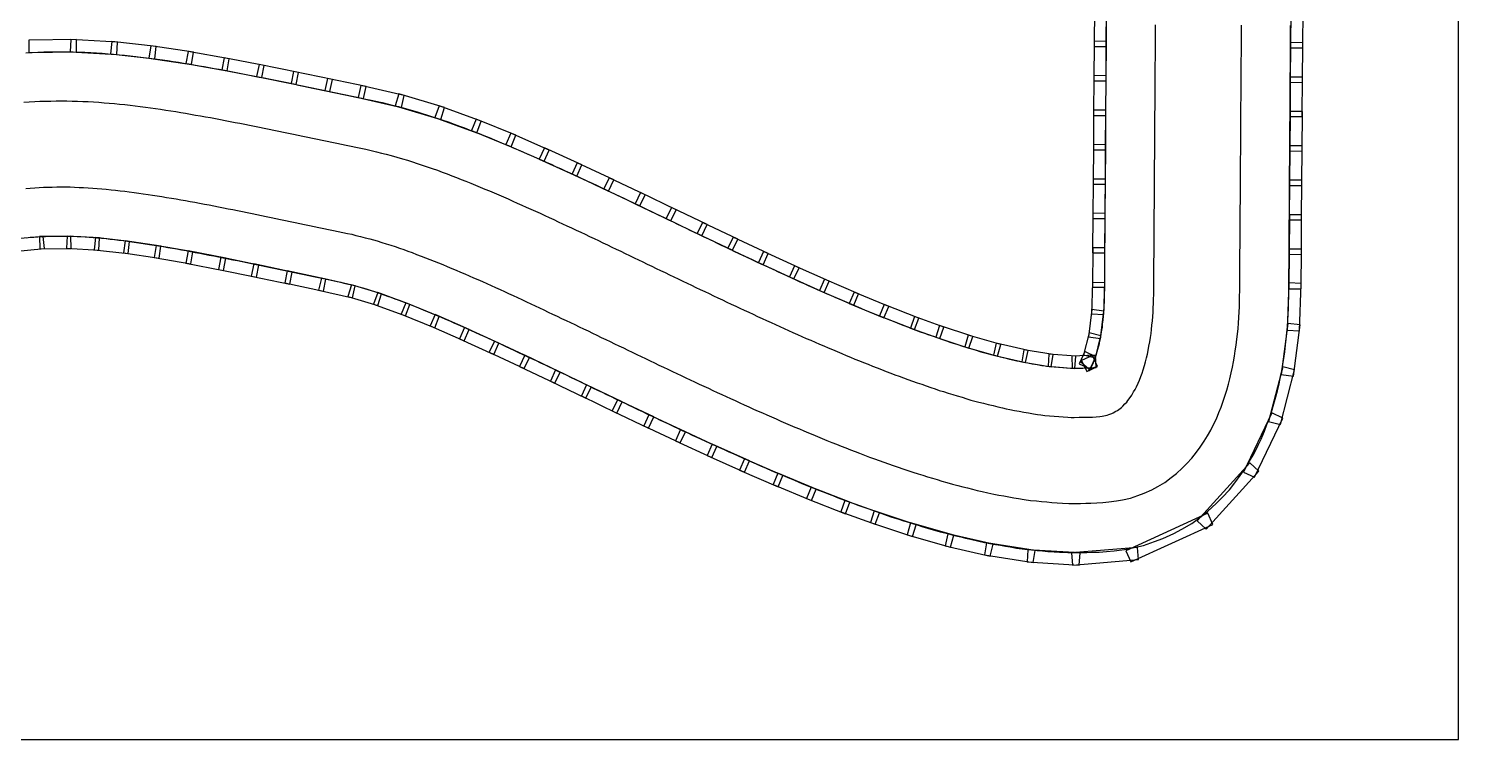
# Model space of a CAD drawing. Header units: metres. Extents: x 0 to 11.6, y 0 to 14.5.
# Drawn here: x 5.18 to 11, y 0 to 2.89 of the extents above; entities that cross this region are included whole.
import ezdxf

# ---------------------------------------------------------------- set-up
doc = ezdxf.new("R2010")
doc.units = ezdxf.units.M
for name, color, linetype in [('GRASS', 3, 'Continuous'), ('HALL', 5, 'Continuous'), ('TRACK', 7, 'Continuous'), ('WALLS', 8, 'Continuous')]:
    doc.layers.add(name, color=color, linetype=linetype)

msp = doc.modelspace()

# ---------------------------------------------------------------- linework, layer by layer
at = {"layer": 'GRASS'}
for points in [[(5.1663, 2.7935), (5.1919, 2.795), (5.2149, 2.796), (5.2395, 2.797), (5.2644, 2.7975), (5.2868, 2.7978), (5.3117, 2.7979), (5.3343, 2.7977), (5.359, 2.7974), (5.3839, 2.7966), (5.4061, 2.7958), (5.4306, 2.7946), (5.4529, 2.7933), (5.4769, 2.7918), (5.501, 2.7899), (5.5226, 2.7881), (5.5459, 2.786), (5.5676, 2.7838), (5.5904, 2.7815), (5.6132, 2.7788), (5.6346, 2.7764), (5.6574, 2.7735), (5.6789, 2.7707), (5.7005, 2.7678), (5.7222, 2.7647), (5.7433, 2.7617), (5.7658, 2.7583), (5.7869, 2.7549), (5.8081, 2.7516), (5.8292, 2.7481), (5.8497, 2.7447), (5.871, 2.7411), (5.8915, 2.7375), (5.9123, 2.7338), (5.9331, 2.7301), (5.9535, 2.7264), (5.9747, 2.7225), (5.9951, 2.7186), (6.0155, 2.7148), (6.0358, 2.7108), (6.0558, 2.7069), (6.0762, 2.703), (6.0962, 2.699), (6.1162, 2.6951), (6.1363, 2.6911), (6.156, 2.6871), (6.176, 2.6831), (6.1958, 2.6791), (6.2161, 2.675), (6.2364, 2.6708), (6.2562, 2.6667), (6.2762, 2.6626), (6.2961, 2.6584), (6.3156, 2.6544), (6.3351, 2.6503), (6.3547, 2.6462), (6.3743, 2.6421), (6.3939, 2.638), (6.4138, 2.6339), (6.4336, 2.6297), (6.4533, 2.6256), (6.4729, 2.6215), (6.4925, 2.6173), (6.5117, 2.6133), (6.531, 2.6093), (6.551, 2.6051), (6.5717, 2.6007), (6.5918, 2.5964), (6.6171, 2.5909), (6.6426, 2.5847), (6.6627, 2.5796), (6.6831, 2.5745), (6.7031, 2.5694), (6.7312, 2.5621), (6.7594, 2.5535), (6.78, 2.5471), (6.8016, 2.5403), (6.822, 2.5336), (6.8432, 2.5267), (6.8645, 2.5195), (6.8861, 2.5121), (6.9105, 2.5034), (6.9323, 2.4952), (6.9521, 2.4878), (6.9718, 2.4802), (6.9914, 2.4727), (7.0119, 2.4647), (7.0316, 2.457), (7.053, 2.4485), (7.0744, 2.4396), (7.0933, 2.4318), (7.1123, 2.4238), (7.1311, 2.4159), (7.1511, 2.4076), (7.171, 2.399), (7.1904, 2.3907), (7.2107, 2.3818), (7.23, 2.3732), (7.2484, 2.365), (7.2668, 2.3568), (7.2855, 2.3485), (7.3047, 2.3399), (7.3235, 2.3314), (7.3431, 2.3225), (7.3628, 2.3135), (7.3812, 2.3049), (7.3998, 2.2963), (7.4182, 2.2877), (7.4359, 2.2795), (7.4536, 2.2713), (7.4724, 2.2626), (7.4921, 2.2534), (7.511, 2.2445), (7.5295, 2.2357), (7.548, 2.2269), (7.5658, 2.2184), (7.5834, 2.21), (7.6013, 2.2016), (7.6201, 2.1927), (7.6389, 2.1837), (7.6569, 2.175), (7.675, 2.1664), (7.693, 2.1577), (7.7113, 2.149), (7.7297, 2.1402), (7.7476, 2.1315), (7.7653, 2.123), (7.7832, 2.1145), (7.8016, 2.1056), (7.8201, 2.0967), (7.8379, 2.0881), (7.8555, 2.0797), (7.8733, 2.0712), (7.8913, 2.0625), (7.9093, 2.0539), (7.9274, 2.0453), (7.9454, 2.0366), (7.9635, 2.028), (7.9808, 2.0197), (7.9981, 2.0115), (8.0161, 2.0029), (8.0342, 1.9944), (8.0523, 1.9858), (8.0701, 1.9774), (8.0878, 1.969), (8.1059, 1.9605), (8.124, 1.952), (8.1421, 1.9435), (8.1587, 1.9356), (8.1754, 1.9279), (8.1934, 1.9196), (8.2114, 1.9114), (8.2295, 1.903), (8.2481, 1.8945), (8.2667, 1.8859), (8.2843, 1.8778), (8.3011, 1.8701), (8.3185, 1.8622), (8.3353, 1.8546), (8.3521, 1.8472), (8.3704, 1.8391), (8.389, 1.8308), (8.4075, 1.8226), (8.4253, 1.8147), (8.4431, 1.8068), (8.4603, 1.7993), (8.4762, 1.7924), (8.4932, 1.7852), (8.5109, 1.7777), (8.5286, 1.7703), (8.5471, 1.7625), (8.5659, 1.7546), (8.5845, 1.7468), (8.6014, 1.7397), (8.6184, 1.7327), (8.6357, 1.7256), (8.6517, 1.7191), (8.6689, 1.7124), (8.6868, 1.7053), (8.7047, 1.6984), (8.7233, 1.6912), (8.7419, 1.6839), (8.7606, 1.6767), (8.7756, 1.6708), (8.7906, 1.6653), (8.8084, 1.6589), (8.8253, 1.6528), (8.8431, 1.6466), (8.8617, 1.64), (8.8802, 1.6336), (8.8983, 1.6272), (8.9154, 1.6213), (8.9333, 1.6153), (8.9476, 1.6104), (8.9617, 1.6061), (8.9802, 1.6004), (8.9985, 1.5948), (9.0172, 1.5891), (9.0365, 1.5833), (9.0557, 1.5775), (9.071, 1.5728), (9.0816, 1.5698), (9.0961, 1.5662), (9.1149, 1.5615), (9.1336, 1.5569), (9.1527, 1.5521), (9.1717, 1.5475), (9.1909, 1.5428), (9.2012, 1.5401), (9.2111, 1.5383), (9.229, 1.5349), (9.246, 1.5318), (9.2642, 1.5287), (9.284, 1.5252), (9.3038, 1.5218), (9.3173, 1.5193), (9.3231, 1.5185), (9.3353, 1.5174), (9.3531, 1.5156), (9.3708, 1.5141), (9.3884, 1.5125), (9.4035, 1.5114), (9.4207, 1.5104), (9.4272, 1.5098), (9.433, 1.5101), (9.4515, 1.5104), (9.47, 1.5107), (9.4892, 1.5112), (9.4992, 1.5113), (9.5087, 1.5122), (9.5179, 1.5128), (9.5151, 1.5123), (9.5223, 1.514), (9.5163, 1.5118), (9.5087, 1.5101), (9.5135, 1.5116), (9.5042, 1.5073), (9.5071, 1.5093), (9.5014, 1.505), (9.4941, 1.5006), (9.4994, 1.5045), (9.4945, 1.5), (9.4981, 1.5042), (9.4969, 1.502), (9.4943, 1.4997), (9.5003, 1.5075), (9.5004, 1.5076), (9.5051, 1.5157), (9.5073, 1.5188), (9.5084, 1.5218), (9.5137, 1.5328), (9.5155, 1.5369), (9.5196, 1.5479), (9.5228, 1.5557), (9.525, 1.5634), (9.5295, 1.5777), (9.5322, 1.5873), (9.5357, 1.6015), (9.5383, 1.6114), (9.5401, 1.6211), (9.5433, 1.6371), (9.5455, 1.6497), (9.548, 1.6657), (9.55, 1.6778), (9.5512, 1.6898), (9.5531, 1.7065), (9.5545, 1.72), (9.5557, 1.7365), (9.5569, 1.7507), (9.5575, 1.7646), (9.5583, 1.782), (9.5588, 1.7967), (9.5591, 1.8139), (9.5594, 1.8321), (9.5596, 1.8502), (9.5597, 1.8699), (9.5599, 1.8896), (9.56, 1.9094), (9.5601, 1.9294), (9.5602, 1.9494), (9.5603, 1.9695), (9.5605, 1.9899), (9.5606, 2.0101), (9.5608, 2.0297), (9.5609, 2.0494), (9.561, 2.0695), (9.5612, 2.0899), (9.5613, 2.1101), (9.5615, 2.1297), (9.5616, 2.1493), (9.5617, 2.1695), (9.5619, 2.1899), (9.562, 2.2101), (9.5622, 2.2297), (9.5623, 2.2493), (9.5624, 2.2693), (9.5626, 2.2893), (9.5627, 2.3093), (9.5628, 2.3297), (9.563, 2.35), (9.5631, 2.3699), (9.5633, 2.3895), (9.5634, 2.4093), (9.5635, 2.4296), (9.5637, 2.45), (9.5638, 2.4699), (9.564, 2.4895), (9.5641, 2.5093), (9.5642, 2.5293), (9.5643, 2.5493), (9.5644, 2.5694), (9.5646, 2.5898), (9.5647, 2.61), (9.5649, 2.6297), (9.565, 2.6493), (9.5651, 2.6694), (9.5653, 2.6898), (9.5654, 2.71), (9.5656, 2.7296), (9.5657, 2.7493), (9.5658, 2.7692), (9.566, 2.7892), (9.5661, 2.8092), (9.5662, 2.8296), (9.5664, 2.85), (9.5665, 2.8698), (9.5667, 2.8894), (9.5668, 2.9092)], [(5.1683, 2.0413), (5.1832, 2.0428), (5.1979, 2.0439), (5.2151, 2.0451), (5.2294, 2.046), (5.2463, 2.0467), (5.2616, 2.0473), (5.2768, 2.0476), (5.2943, 2.0478), (5.3094, 2.0479), (5.3268, 2.0477), (5.3421, 2.0476), (5.3572, 2.047), (5.3749, 2.0464), (5.3904, 2.0457), (5.408, 2.0446), (5.424, 2.0437), (5.4398, 2.0424), (5.458, 2.0409), (5.4745, 2.0394), (5.4926, 2.0376), (5.5096, 2.0359), (5.5265, 2.0339), (5.5449, 2.0317), (5.5617, 2.0296), (5.5799, 2.0272), (5.5979, 2.0248), (5.6159, 2.0223), (5.6343, 2.0196), (5.6514, 2.017), (5.6697, 2.0141), (5.6881, 2.0112), (5.7065, 2.0082), (5.7254, 2.0051), (5.7436, 2.002), (5.7624, 1.9987), (5.781, 1.9954), (5.7996, 1.9921), (5.8186, 1.9886), (5.8367, 1.9853), (5.8556, 1.9817), (5.8745, 1.9781), (5.8934, 1.9745), (5.9127, 1.9707), (5.9316, 1.967), (5.9508, 1.9632), (5.97, 1.9594), (5.9892, 1.9556), (6.0086, 1.9517), (6.0279, 1.9479), (6.0473, 1.9439), (6.0662, 1.9401), (6.0851, 1.9362), (6.1044, 1.9322), (6.1236, 1.9283), (6.1429, 1.9242), (6.1626, 1.9201), (6.1822, 1.9161), (6.2018, 1.912), (6.2213, 1.9079), (6.2408, 1.9038), (6.2601, 1.8998), (6.2794, 1.8958), (6.2989, 1.8917), (6.3184, 1.8876), (6.3379, 1.8834), (6.3578, 1.8793), (6.3778, 1.8751), (6.3969, 1.8711), (6.4154, 1.8672), (6.4343, 1.8631), (6.4481, 1.8602), (6.4615, 1.8568), (6.4802, 1.8522), (6.4985, 1.8476), (6.5173, 1.8428), (6.5279, 1.8402), (6.5379, 1.837), (6.5555, 1.8315), (6.5721, 1.8262), (6.5897, 1.8205), (6.6065, 1.815), (6.6231, 1.8094), (6.6393, 1.8039), (6.6526, 1.7992), (6.6683, 1.7932), (6.6859, 1.7866), (6.7035, 1.7799), (6.7213, 1.7731), (6.738, 1.7665), (6.7556, 1.7596), (6.7714, 1.7534), (6.7869, 1.7469), (6.8049, 1.7394), (6.8228, 1.732), (6.8409, 1.7244), (6.8578, 1.7173), (6.8746, 1.71), (6.892, 1.7026), (6.9084, 1.6954), (6.9256, 1.6878), (6.9437, 1.6797), (6.9618, 1.6716), (6.9797, 1.6637), (6.997, 1.656), (7.0147, 1.6479), (7.0315, 1.6404), (7.0481, 1.6327), (7.066, 1.6244), (7.0837, 1.6162), (7.1015, 1.6079), (7.1201, 1.5992), (7.1387, 1.5906), (7.1562, 1.5825), (7.1728, 1.5748), (7.19, 1.5666), (7.2077, 1.5583), (7.2253, 1.5499), (7.2435, 1.5412), (7.262, 1.5324), (7.2803, 1.5237), (7.2977, 1.5155), (7.315, 1.5072), (7.333, 1.4986), (7.351, 1.49), (7.369, 1.4813), (7.3868, 1.4728), (7.4045, 1.4643), (7.4227, 1.4556), (7.441, 1.4468), (7.4592, 1.4381), (7.4768, 1.4296), (7.4944, 1.4212), (7.5126, 1.4124), (7.531, 1.4035), (7.5493, 1.3947), (7.5673, 1.3861), (7.5854, 1.3775), (7.6034, 1.3688), (7.6215, 1.3602), (7.6395, 1.3516), (7.6582, 1.3426), (7.6771, 1.3337), (7.6952, 1.3251), (7.7133, 1.3165), (7.7313, 1.308), (7.7497, 1.2993), (7.7681, 1.2906), (7.7862, 1.2821), (7.8043, 1.2735), (7.8224, 1.265), (7.8419, 1.2558), (7.8616, 1.2467), (7.8799, 1.2383), (7.8982, 1.2299), (7.9165, 1.2215), (7.9342, 1.2134), (7.9519, 1.2052), (7.9707, 1.1965), (7.9902, 1.1875), (8.0092, 1.1789), (8.0289, 1.17), (8.0487, 1.1613), (8.0669, 1.1532), (8.0849, 1.1453), (8.103, 1.1372), (8.1217, 1.1289), (8.1404, 1.1206), (8.1599, 1.1121), (8.1807, 1.103), (8.2005, 1.0946), (8.2196, 1.0865), (8.2389, 1.0785), (8.2572, 1.0708), (8.2753, 1.0632), (8.2936, 1.0555), (8.3135, 1.0471), (8.3335, 1.0389), (8.3532, 1.0308), (8.3743, 1.0223), (8.3943, 1.0145), (8.4136, 1.0068), (8.433, 0.9993), (8.4517, 0.992), (8.4704, 0.9848), (8.489, 0.9776), (8.5112, 0.969), (8.5338, 0.9607), (8.5536, 0.9535), (8.5744, 0.946), (8.5943, 0.939), (8.6135, 0.9323), (8.6327, 0.9256), (8.6524, 0.9187), (8.6731, 0.9116), (8.693, 0.9048), (8.7166, 0.8969), (8.7407, 0.8894), (8.7604, 0.8833), (8.7804, 0.8772), (8.7999, 0.8713), (8.819, 0.8655), (8.838, 0.8598), (8.861, 0.8528), (8.8889, 0.845), (8.9132, 0.8389), (8.9332, 0.8338), (8.9533, 0.8288), (8.973, 0.824), (8.9929, 0.8191), (9.0125, 0.8143), (9.0411, 0.8074), (9.0704, 0.8016), (9.0918, 0.7976), (9.1142, 0.7935), (9.1353, 0.7898), (9.155, 0.7864), (9.1746, 0.783), (9.2005, 0.7785), (9.2342, 0.7738), (9.2619, 0.771), (9.2839, 0.7688), (9.306, 0.7669), (9.3282, 0.765), (9.3531, 0.7631), (9.3757, 0.7617), (9.4091, 0.76), (9.4434, 0.7601), (9.4648, 0.7605), (9.4863, 0.7609), (9.5072, 0.7614), (9.5371, 0.7623), (9.5675, 0.7645), (9.5981, 0.7671), (9.6405, 0.7729), (9.6725, 0.7792), (9.7177, 0.7894), (9.7629, 0.8045), (9.7958, 0.8167), (9.8414, 0.8374), (9.8734, 0.8548), (9.914, 0.8787), (9.953, 0.9074), (9.9792, 0.9281), (10.014, 0.9591), (10.0381, 0.9837), (10.0671, 1.0147), (10.0938, 1.049), (10.1117, 1.0731), (10.1339, 1.1061), (10.1498, 1.1325), (10.1679, 1.1637), (10.1843, 1.1967), (10.1962, 1.2218), (10.2103, 1.2544), (10.2204, 1.2808), (10.2315, 1.3103), (10.2412, 1.3408), (10.2486, 1.3647), (10.2567, 1.3936), (10.263, 1.4182), (10.2701, 1.447), (10.2761, 1.4765), (10.2806, 1.4998), (10.2853, 1.5266), (10.289, 1.5502), (10.2932, 1.5775), (10.2965, 1.6053), (10.2991, 1.6284), (10.3016, 1.6546), (10.3034, 1.678), (10.3054, 1.7037), (10.3067, 1.7297), (10.3077, 1.7523), (10.3085, 1.7776), (10.309, 1.8004), (10.3094, 1.8222), (10.3095, 1.844), (10.3097, 1.8643), (10.3098, 1.8847), (10.31, 1.9049), (10.3101, 1.9249), (10.3102, 1.9449), (10.3103, 1.9647), (10.3105, 1.9843), (10.3106, 2.0041), (10.3108, 2.0245), (10.3109, 2.0448), (10.311, 2.0647), (10.3112, 2.0843), (10.3113, 2.1041), (10.3115, 2.1244), (10.3116, 2.1448), (10.3117, 2.1647), (10.3119, 2.1843), (10.312, 2.2041), (10.3122, 2.2244), (10.3123, 2.2448), (10.3124, 2.2648), (10.3125, 2.2848), (10.3127, 2.3048), (10.3128, 2.3244), (10.3129, 2.3441), (10.3131, 2.3642), (10.3132, 2.3846), (10.3134, 2.4048), (10.3135, 2.4244), (10.3136, 2.4441), (10.3138, 2.4642), (10.3139, 2.4846), (10.3141, 2.5048), (10.3142, 2.5248), (10.3143, 2.5448), (10.3144, 2.5646), (10.3146, 2.5842), (10.3147, 2.604), (10.3149, 2.6244), (10.315, 2.6447), (10.3151, 2.6646), (10.3153, 2.6842), (10.3154, 2.704), (10.3156, 2.7244), (10.3157, 2.7447), (10.3158, 2.7647), (10.3159, 2.7847), (10.3161, 2.8047), (10.3162, 2.8244), (10.3163, 2.844), (10.3165, 2.8642), (10.3166, 2.8845), (10.3168, 2.9047)]]:
    msp.add_lwpolyline(points, dxfattribs=at)
at = {"layer": 'HALL'}
msp.add_lwpolyline([(0, 0), (11, 0), (11, 14.5), (0, 14.5), (0, 0)], dxfattribs=at)
at = {"layer": 'TRACK'}
for points in [[(5.158, 2.5924), (5.1793, 2.594), (5.2019, 2.5953), (5.2233, 2.5962), (5.2454, 2.5971), (5.2677, 2.5975), (5.2888, 2.5978), (5.3111, 2.5979), (5.3323, 2.5977), (5.3545, 2.5975), (5.3768, 2.5967), (5.3978, 2.5959), (5.4199, 2.5949), (5.441, 2.5936), (5.4628, 2.5923), (5.4847, 2.5905), (5.5054, 2.5888), (5.5269, 2.5869), (5.5476, 2.5848), (5.5689, 2.5827), (5.5901, 2.5802), (5.6107, 2.5778), (5.6319, 2.5751), (5.6525, 2.5724), (5.6732, 2.5697), (5.6938, 2.5667), (5.7142, 2.5638), (5.7353, 2.5606), (5.7557, 2.5574), (5.7761, 2.5542), (5.7965, 2.5508), (5.8166, 2.5474), (5.837, 2.544), (5.8571, 2.5405), (5.8773, 2.5369), (5.8975, 2.5333), (5.9175, 2.5297), (5.9379, 2.5259), (5.9579, 2.5221), (5.9779, 2.5183), (5.9979, 2.5145), (6.0177, 2.5106), (6.0376, 2.5067), (6.0574, 2.5028), (6.0772, 2.4989), (6.097, 2.4949), (6.1167, 2.491), (6.1365, 2.487), (6.1562, 2.483), (6.1761, 2.479), (6.1961, 2.4749), (6.2157, 2.4709), (6.2355, 2.4668), (6.2552, 2.4627), (6.2748, 2.4586), (6.2943, 2.4545), (6.3139, 2.4504), (6.3335, 2.4463), (6.3531, 2.4423), (6.3728, 2.4381), (6.3925, 2.434), (6.4121, 2.4299), (6.4317, 2.4258), (6.4513, 2.4216), (6.4707, 2.4175), (6.4901, 2.4135), (6.5099, 2.4094), (6.53, 2.4051), (6.5498, 2.4009), (6.5721, 2.3961), (6.5943, 2.3906), (6.614, 2.3857), (6.6339, 2.3806), (6.6535, 2.3756), (6.677, 2.3696), (6.7003, 2.3624), (6.7202, 2.3563), (6.7404, 2.3499), (6.76, 2.3435), (6.7801, 2.3369), (6.8001, 2.3301), (6.8203, 2.3232), (6.8418, 2.3156), (6.8619, 2.308), (6.8811, 2.3008), (6.9003, 2.2935), (6.9194, 2.2861), (6.9389, 2.2786), (6.958, 2.271), (6.9779, 2.2631), (6.9977, 2.2549), (7.0164, 2.2471), (7.0351, 2.2393), (7.0537, 2.2315), (7.0729, 2.2235), (7.092, 2.2153), (7.1108, 2.2072), (7.1301, 2.1988), (7.1488, 2.1904), (7.1672, 2.1823), (7.1855, 2.1741), (7.204, 2.1659), (7.2227, 2.1575), (7.2411, 2.1492), (7.26, 2.1406), (7.2789, 2.1319), (7.2972, 2.1235), (7.3155, 2.1149), (7.3338, 2.1065), (7.3517, 2.0981), (7.3696, 2.0898), (7.3881, 2.0813), (7.4069, 2.0725), (7.4254, 2.0637), (7.4437, 2.0551), (7.4619, 2.0464), (7.4799, 2.0378), (7.4977, 2.0293), (7.5157, 2.0208), (7.5341, 2.0121), (7.5525, 2.0033), (7.5705, 1.9946), (7.5886, 1.986), (7.6066, 1.9774), (7.6248, 1.9687), (7.643, 1.9599), (7.6609, 1.9513), (7.6788, 1.9427), (7.6968, 1.9341), (7.715, 1.9254), (7.7332, 1.9166), (7.7511, 1.9079), (7.769, 1.8994), (7.7869, 1.8908), (7.8049, 1.8822), (7.823, 1.8735), (7.841, 1.8649), (7.859, 1.8562), (7.8771, 1.8476), (7.8948, 1.8391), (7.9125, 1.8307), (7.9305, 1.8222), (7.9486, 1.8136), (7.9667, 1.8051), (7.9846, 1.7966), (8.0026, 1.7881), (8.0207, 1.7796), (8.0387, 1.7711), (8.0568, 1.7625), (8.0742, 1.7543), (8.0917, 1.7463), (8.1098, 1.738), (8.1279, 1.7296), (8.146, 1.7213), (8.1644, 1.7129), (8.1828, 1.7044), (8.2006, 1.6961), (8.2182, 1.6881), (8.236, 1.68), (8.2536, 1.672), (8.2712, 1.6643), (8.2895, 1.6562), (8.3079, 1.648), (8.3263, 1.6399), (8.3443, 1.6318), (8.3624, 1.6238), (8.3802, 1.616), (8.3974, 1.6086), (8.4152, 1.601), (8.4332, 1.5934), (8.4513, 1.5858), (8.4698, 1.578), (8.4884, 1.5702), (8.5069, 1.5625), (8.5247, 1.555), (8.5424, 1.5477), (8.5604, 1.5403), (8.5777, 1.5333), (8.5957, 1.5263), (8.614, 1.5191), (8.6322, 1.512), (8.6509, 1.5047), (8.6695, 1.4975), (8.6881, 1.4902), (8.7051, 1.4836), (8.7221, 1.4774), (8.7404, 1.4708), (8.7584, 1.4644), (8.7768, 1.4579), (8.7955, 1.4513), (8.8142, 1.4448), (8.8327, 1.4383), (8.8508, 1.4321), (8.8692, 1.4258), (8.886, 1.4201), (8.9028, 1.415), (8.9216, 1.4092), (8.9404, 1.4034), (8.9593, 1.3977), (8.9785, 1.3919), (8.9977, 1.3861), (9.015, 1.3808), (9.0302, 1.3766), (9.0473, 1.3723), (9.0664, 1.3675), (9.0855, 1.3627), (9.1048, 1.358), (9.124, 1.3532), (9.1433, 1.3485), (9.1585, 1.3447), (9.1736, 1.3419), (9.1924, 1.3383), (9.2109, 1.3349), (9.2299, 1.3316), (9.2496, 1.3282), (9.2693, 1.3247), (9.2861, 1.3218), (9.2994, 1.3199), (9.3157, 1.3183), (9.3346, 1.3165), (9.3535, 1.3148), (9.3724, 1.3132), (9.39, 1.3119), (9.4087, 1.3108), (9.4224, 1.3098), (9.4358, 1.3101), (9.4551, 1.3104), (9.4744, 1.3108), (9.494, 1.3112), (9.5093, 1.3115), (9.5244, 1.3128), (9.5393, 1.3139), (9.5486, 1.3151), (9.5623, 1.318), (9.57, 1.3192), (9.5765, 1.3219), (9.5887, 1.3263), (9.5941, 1.3286), (9.6048, 1.3348), (9.6114, 1.338), (9.6165, 1.3424), (9.6274, 1.3508), (9.633, 1.3558), (9.6421, 1.3654), (9.649, 1.3721), (9.6542, 1.3795), (9.6634, 1.3917), (9.6694, 1.4006), (9.677, 1.4135), (9.6835, 1.4241), (9.6886, 1.4351), (9.6957, 1.4499), (9.7008, 1.4616), (9.7065, 1.4767), (9.7118, 1.4903), (9.716, 1.5041), (9.7212, 1.5209), (9.7254, 1.5357), (9.7296, 1.5526), (9.7335, 1.5676), (9.7364, 1.5826), (9.7399, 1.6005), (9.7428, 1.6169), (9.7456, 1.6349), (9.7482, 1.6511), (9.75, 1.6673), (9.752, 1.6856), (9.7537, 1.7026), (9.7551, 1.7209), (9.7565, 1.7381), (9.7573, 1.7553), (9.7581, 1.7741), (9.7587, 1.7916), (9.7591, 1.8103), (9.7594, 1.8294), (9.7596, 1.8485), (9.7597, 1.8684), (9.7599, 1.8883), (9.76, 1.9082), (9.7601, 1.9282), (9.7602, 1.9482), (9.7603, 1.9682), (9.7605, 1.9884), (9.7606, 2.0085), (9.7608, 2.0283), (9.7609, 2.0481), (9.761, 2.0682), (9.7612, 2.0884), (9.7613, 2.1085), (9.7615, 2.1283), (9.7616, 2.1481), (9.7617, 2.1682), (9.7619, 2.1884), (9.762, 2.2085), (9.7622, 2.2283), (9.7623, 2.2481), (9.7624, 2.2681), (9.7626, 2.2881), (9.7627, 2.3081), (9.7628, 2.3283), (9.763, 2.3484), (9.7631, 2.3684), (9.7633, 2.3882), (9.7634, 2.4081), (9.7635, 2.4283), (9.7637, 2.4484), (9.7638, 2.4684), (9.764, 2.4882), (9.7641, 2.5081), (9.7642, 2.5281), (9.7643, 2.5481), (9.7644, 2.5681), (9.7646, 2.5883), (9.7647, 2.6084), (9.7649, 2.6282), (9.765, 2.6481), (9.7651, 2.6681), (9.7653, 2.6883), (9.7654, 2.7084), (9.7656, 2.7282), (9.7657, 2.7481), (9.7658, 2.768), (9.766, 2.788), (9.7661, 2.808), (9.7662, 2.8282), (9.7664, 2.8484), (9.7665, 2.8683), (9.7667, 2.8881), (9.7668, 2.908)], [(5.1659, 2.2421), (5.1834, 2.2434), (5.2021, 2.2447), (5.2194, 2.2457), (5.238, 2.2465), (5.2557, 2.2472), (5.2735, 2.2475), (5.2923, 2.2478), (5.31, 2.2479), (5.3288, 2.2477), (5.3466, 2.2476), (5.3643, 2.2469), (5.3833, 2.2462), (5.4011, 2.2454), (5.42, 2.2443), (5.4381, 2.2432), (5.4561, 2.2417), (5.4752, 2.2401), (5.4935, 2.2385), (5.5126, 2.2366), (5.5312, 2.2347), (5.5496, 2.2325), (5.5688, 2.2303), (5.5872, 2.228), (5.6063, 2.2255), (5.6253, 2.2229), (5.6442, 2.2202), (5.6634, 2.2175), (5.6819, 2.2147), (5.701, 2.2117), (5.7201, 2.2087), (5.7392, 2.2055), (5.7586, 2.2023), (5.7775, 2.1991), (5.7968, 2.1957), (5.816, 2.1923), (5.8352, 2.1889), (5.8545, 2.1854), (5.8735, 2.1819), (5.8928, 2.1782), (5.9121, 2.1746), (5.9314, 2.1708), (5.9509, 2.1671), (5.9701, 2.1633), (5.9896, 2.1594), (6.009, 2.1556), (6.0284, 2.1517), (6.0479, 2.1478), (6.0674, 2.1439), (6.0869, 2.14), (6.1062, 2.1361), (6.1254, 2.1321), (6.1449, 2.1281), (6.1643, 2.1241), (6.1837, 2.12), (6.2034, 2.1159), (6.223, 2.1119), (6.2425, 2.1078), (6.2621, 2.1037), (6.2816, 2.0996), (6.3011, 2.0956), (6.3205, 2.0915), (6.3401, 2.0874), (6.3596, 2.0833), (6.3792, 2.0792), (6.3989, 2.075), (6.4186, 2.0709), (6.438, 2.0668), (6.457, 2.0628), (6.4763, 2.0587), (6.4932, 2.0551), (6.5098, 2.0509), (6.5288, 2.0462), (6.5477, 2.0414), (6.5668, 2.0365), (6.5821, 2.0327), (6.597, 2.028), (6.6154, 2.0223), (6.6333, 2.0167), (6.6517, 2.0107), (6.6696, 2.0048), (6.6875, 1.9988), (6.7051, 1.9927), (6.7214, 1.987), (6.7387, 1.9804), (6.7569, 1.9736), (6.7751, 1.9666), (6.7933, 1.9596), (6.8111, 1.9527), (6.8292, 1.9456), (6.8465, 1.9387), (6.8636, 1.9316), (6.8818, 1.924), (6.9, 1.9165), (6.9183, 1.9088), (6.936, 1.9013), (6.9537, 1.8938), (6.9716, 1.886), (6.989, 1.8785), (7.0068, 1.8706), (7.025, 1.8625), (7.0432, 1.8544), (7.0612, 1.8463), (7.079, 1.8383), (7.097, 1.8302), (7.1146, 1.8223), (7.132, 1.8142), (7.15, 1.8059), (7.168, 1.7976), (7.186, 1.7892), (7.2043, 1.7806), (7.2227, 1.7721), (7.2405, 1.7639), (7.2579, 1.7558), (7.2756, 1.7474), (7.2935, 1.7389), (7.3113, 1.7304), (7.3295, 1.7218), (7.3477, 1.7131), (7.3659, 1.7045), (7.3837, 1.6961), (7.4013, 1.6876), (7.4194, 1.679), (7.4374, 1.6703), (7.4554, 1.6617), (7.4733, 1.6531), (7.4912, 1.6445), (7.5093, 1.6358), (7.5275, 1.6271), (7.5456, 1.6184), (7.5634, 1.6099), (7.5812, 1.6013), (7.5993, 1.5926), (7.6175, 1.5838), (7.6357, 1.5751), (7.6537, 1.5665), (7.6718, 1.5578), (7.6898, 1.5492), (7.7078, 1.5406), (7.7259, 1.5319), (7.7443, 1.5231), (7.7627, 1.5144), (7.7808, 1.5058), (7.7988, 1.4973), (7.8169, 1.4887), (7.8351, 1.4801), (7.8534, 1.4715), (7.8715, 1.463), (7.8895, 1.4545), (7.9076, 1.4459), (7.9264, 1.4371), (7.9453, 1.4284), (7.9635, 1.42), (7.9817, 1.4116), (7.9999, 1.4033), (8.0179, 1.395), (8.0359, 1.3867), (8.0543, 1.3782), (8.0731, 1.3696), (8.0917, 1.3611), (8.1106, 1.3526), (8.1296, 1.3442), (8.1478, 1.3361), (8.166, 1.3281), (8.1842, 1.32), (8.2027, 1.3118), (8.2212, 1.3036), (8.24, 1.2953), (8.2595, 1.2869), (8.2785, 1.2788), (8.2973, 1.2708), (8.3161, 1.263), (8.3345, 1.2553), (8.3528, 1.2476), (8.3711, 1.2399), (8.3903, 1.2318), (8.4095, 1.2239), (8.4285, 1.2161), (8.4483, 1.2081), (8.4675, 1.2006), (8.4865, 1.1931), (8.5055, 1.1857), (8.5241, 1.1785), (8.5428, 1.1712), (8.5614, 1.164), (8.5817, 1.1561), (8.6023, 1.1486), (8.6216, 1.1416), (8.6413, 1.1345), (8.6606, 1.1277), (8.6796, 1.121), (8.6987, 1.1144), (8.7179, 1.1076), (8.7377, 1.1008), (8.7571, 1.0943), (8.7782, 1.0871), (8.7996, 1.0805), (8.819, 1.0745), (8.8385, 1.0686), (8.8579, 1.0627), (8.877, 1.0569), (8.8961, 1.0512), (8.917, 1.0448), (8.9403, 1.0383), (8.962, 1.0328), (8.9817, 1.0279), (9.0014, 1.023), (9.0209, 1.0182), (9.0406, 1.0133), (9.0601, 1.0085), (9.0838, 1.0028), (9.108, 0.9981), (9.1284, 0.9942), (9.1493, 0.9904), (9.1697, 0.9868), (9.1894, 0.9834), (9.2091, 0.98), (9.2316, 0.976), (9.2579, 0.9724), (9.2814, 0.97), (9.3023, 0.968), (9.3233, 0.9661), (9.3443, 0.9643), (9.3665, 0.9627), (9.3877, 0.9614), (9.414, 0.9599), (9.4406, 0.9601), (9.4613, 0.9604), (9.482, 0.9609), (9.5024, 0.9613), (9.527, 0.962), (9.5518, 0.9638), (9.5767, 0.9659), (9.6071, 0.97), (9.6325, 0.9751), (9.664, 0.982), (9.6951, 0.9927), (9.7205, 1.002), (9.7515, 1.016), (9.7757, 1.0294), (9.804, 1.0457), (9.8306, 1.0656), (9.8513, 1.0818), (9.8755, 1.1034), (9.8941, 1.1225), (9.915, 1.1447), (9.9339, 1.1692), (9.9487, 1.189), (9.965, 1.2132), (9.9778, 1.2347), (9.9918, 1.2584), (10.004, 1.2834), (10.0142, 1.3047), (10.025, 1.3297), (10.0335, 1.352), (10.0425, 1.3757), (10.0502, 1.4001), (10.0568, 1.4215), (10.0635, 1.4452), (10.069, 1.4671), (10.075, 1.4909), (10.0798, 1.5151), (10.084, 1.5364), (10.0881, 1.5594), (10.0914, 1.581), (10.095, 1.6043), (10.0977, 1.6278), (10.1001, 1.6492), (10.1024, 1.6721), (10.104, 1.6936), (10.1058, 1.7162), (10.1069, 1.739), (10.1079, 1.7602), (10.1086, 1.7827), (10.109, 1.804), (10.1094, 1.8248), (10.1095, 1.8457), (10.1097, 1.8658), (10.1099, 1.886), (10.11, 1.9061), (10.1101, 1.9261), (10.1102, 1.9461), (10.1103, 1.966), (10.1105, 1.9858), (10.1106, 2.0057), (10.1108, 2.0259), (10.1109, 2.046), (10.111, 2.066), (10.1112, 2.0858), (10.1113, 2.1057), (10.1115, 2.1258), (10.1116, 2.146), (10.1117, 2.1659), (10.1119, 2.1858), (10.112, 2.2057), (10.1122, 2.2258), (10.1123, 2.246), (10.1124, 2.266), (10.1126, 2.286), (10.1127, 2.306), (10.1128, 2.3258), (10.1129, 2.3457), (10.1131, 2.3657), (10.1133, 2.3859), (10.1134, 2.406), (10.1135, 2.4258), (10.1136, 2.4456), (10.1138, 2.4657), (10.114, 2.4859), (10.1141, 2.506), (10.1142, 2.526), (10.1143, 2.546), (10.1144, 2.5659), (10.1146, 2.5857), (10.1147, 2.6056), (10.1149, 2.6258), (10.115, 2.6459), (10.1151, 2.6659), (10.1153, 2.6857), (10.1154, 2.7056), (10.1156, 2.7258), (10.1157, 2.7459), (10.1158, 2.7659), (10.116, 2.7859), (10.1161, 2.8059), (10.1162, 2.8258), (10.1163, 2.8456), (10.1165, 2.8657), (10.1167, 2.8858), (10.1168, 2.9059)]]:
    msp.add_lwpolyline(points, dxfattribs=at)
at = {"layer": 'WALLS'}
for points in [[(9.5661, 2.8191), (9.5673, 2.9803), (9.5173, 2.9807), (9.5161, 2.8194), (9.5661, 2.8191)], [(10.3661, 2.8135), (10.3673, 2.9742), (10.3173, 2.9746), (10.3161, 2.8139), (10.3661, 2.8135)], [(5.1783, 2.7948), (5.3726, 2.7976), (5.3719, 2.8476), (5.1776, 2.8448), (5.1783, 2.7948)], [(5.3458, 2.7982), (5.5358, 2.7873), (5.5386, 2.8372), (5.3486, 2.8481), (5.3458, 2.7982)], [(5.5102, 2.7895), (5.6912, 2.7693), (5.6967, 2.819), (5.5158, 2.8392), (5.5102, 2.7895)], [(5.6671, 2.7724), (5.8409, 2.7463), (5.8483, 2.7958), (5.6745, 2.8219), (5.6671, 2.7724)], [(5.818, 2.7501), (5.9859, 2.7205), (5.9945, 2.7697), (5.8267, 2.7993), (5.818, 2.7501)], [(9.5652, 2.6793), (9.5663, 2.8401), (9.5163, 2.8404), (9.5152, 2.6797), (9.5652, 2.6793)], [(10.3652, 2.6733), (10.3663, 2.8346), (10.3163, 2.8349), (10.3152, 2.6737), (10.3652, 2.6733)], [(5.9639, 2.7246), (6.127, 2.693), (6.1365, 2.7421), (5.9734, 2.7737), (5.9639, 2.7246)], [(6.1056, 2.6972), (6.2668, 2.6646), (6.2768, 2.7136), (6.1155, 2.7462), (6.1056, 2.6972)], [(6.2459, 2.6689), (6.4043, 2.6359), (6.4145, 2.6848), (6.2561, 2.7178), (6.2459, 2.6689)], [(6.3836, 2.6402), (6.5412, 2.6071), (6.5515, 2.6561), (6.3939, 2.6891), (6.3836, 2.6402)], [(9.5642, 2.5387), (9.5654, 2.7004), (9.5154, 2.7007), (9.5143, 2.5391), (9.5642, 2.5387)], [(10.3642, 2.534), (10.3653, 2.6943), (10.3153, 2.6946), (10.3142, 2.5343), (10.3642, 2.534)], [(6.519, 2.612), (6.6952, 2.5717), (6.7064, 2.6205), (6.5301, 2.6608), (6.519, 2.612)], [(6.67, 2.5784), (6.8561, 2.5228), (6.8704, 2.5708), (6.6843, 2.6263), (6.67, 2.5784)], [(6.8314, 2.531), (7.0031, 2.4685), (7.0202, 2.5155), (6.8485, 2.578), (6.8314, 2.531)], [(6.9805, 2.4772), (7.1419, 2.4116), (7.1607, 2.4579), (6.9993, 2.5235), (6.9805, 2.4772)], [(9.5633, 2.3988), (9.5644, 2.5598), (9.5144, 2.5601), (9.5133, 2.3991), (9.5633, 2.3988)], [(10.3633, 2.394), (10.3644, 2.555), (10.3144, 2.5553), (10.3133, 2.3943), (10.3633, 2.394)], [(7.1206, 2.4205), (7.2772, 2.3523), (7.2972, 2.3981), (7.1405, 2.4664), (7.1206, 2.4205)], [(7.2567, 2.3615), (7.41, 2.2917), (7.4307, 2.3372), (7.2774, 2.407), (7.2567, 2.3615)], [(9.5624, 2.2588), (9.5635, 2.4198), (9.5135, 2.4201), (9.5124, 2.2591), (9.5624, 2.2588)], [(10.3624, 2.254), (10.3634, 2.415), (10.3134, 2.4153), (10.3124, 2.2543), (10.3624, 2.254)], [(7.3901, 2.3009), (7.5393, 2.2311), (7.5605, 2.2764), (7.4112, 2.3462), (7.3901, 2.3009)], [(7.5199, 2.2403), (7.6666, 2.1704), (7.688, 2.2156), (7.5414, 2.2854), (7.5199, 2.2403)], [(9.5614, 2.1193), (9.5625, 2.2798), (9.5125, 2.2801), (9.5114, 2.1196), (9.5614, 2.1193)], [(10.3614, 2.1136), (10.3625, 2.275), (10.3125, 2.2754), (10.3114, 2.1139), (10.3614, 2.1136)], [(7.6475, 2.1796), (7.7926, 2.1099), (7.8142, 2.155), (7.6691, 2.2247), (7.6475, 2.1796)], [(7.7737, 2.119), (7.9188, 2.0494), (7.9404, 2.0944), (7.7953, 2.1641), (7.7737, 2.119)], [(7.9, 2.0583), (8.0435, 1.99), (8.065, 2.0351), (7.9215, 2.1035), (7.9, 2.0583)], [(9.5604, 1.9794), (9.5616, 2.1402), (9.5116, 2.1406), (9.5104, 1.9798), (9.5604, 1.9794)], [(10.3604, 1.9734), (10.3616, 2.1346), (10.3116, 2.135), (10.3104, 1.9738), (10.3604, 1.9734)], [(5.1169, 1.9852), (5.2411, 1.9969), (5.2364, 2.0466), (5.1122, 2.035), (5.1169, 1.9852)], [(5.2227, 1.9959), (5.3502, 1.9977), (5.3495, 2.0477), (5.2219, 2.0459), (5.2227, 1.9959)], [(5.3315, 1.9981), (5.4629, 1.9905), (5.4658, 2.0404), (5.3344, 2.0481), (5.3315, 1.9981)], [(5.444, 1.9921), (5.5829, 1.9766), (5.5885, 2.0263), (5.4495, 2.0418), (5.444, 1.9921)], [(8.0249, 1.9988), (8.168, 1.9313), (8.1893, 1.9765), (8.0462, 2.044), (8.0249, 1.9988)], [(5.5635, 1.9791), (5.7081, 1.9574), (5.7155, 2.0068), (5.5709, 2.0286), (5.5635, 1.9791)], [(5.6883, 1.9606), (5.8375, 1.9344), (5.8462, 1.9836), (5.697, 2.0099), (5.6883, 1.9606)], [(5.8174, 1.9381), (5.9704, 1.9084), (5.9799, 1.9575), (5.8269, 1.9872), (5.8174, 1.9381)], [(8.1494, 1.9399), (8.2937, 1.8734), (8.3146, 1.9189), (8.1703, 1.9853), (8.1494, 1.9399)], [(9.5595, 1.8398), (9.5606, 2.0004), (9.5106, 2.0007), (9.5095, 1.8401), (9.5595, 1.8398)], [(10.3595, 1.8332), (10.3605, 1.9945), (10.3105, 1.9948), (10.3095, 1.8335), (10.3595, 1.8332)], [(5.9501, 1.9125), (6.1045, 1.8812), (6.1144, 1.9302), (5.96, 1.9615), (5.9501, 1.9125)], [(6.084, 1.8854), (6.2408, 1.8528), (6.251, 1.9017), (6.0942, 1.9344), (6.084, 1.8854)], [(8.2753, 1.8818), (8.4166, 1.8185), (8.437, 1.8642), (8.2957, 1.9274), (8.2753, 1.8818)], [(6.2203, 1.8571), (6.3778, 1.824), (6.3881, 1.8729), (6.2305, 1.906), (6.2203, 1.8571)], [(6.3581, 1.8283), (6.4958, 1.7969), (6.5069, 1.8457), (6.3693, 1.877), (6.3581, 1.8283)], [(8.3986, 1.8264), (8.5373, 1.7665), (8.5572, 1.8124), (8.4185, 1.8723), (8.3986, 1.8264)], [(6.4772, 1.8018), (6.5994, 1.765), (6.6138, 1.8129), (6.4916, 1.8497), (6.4772, 1.8018)], [(6.5815, 1.771), (6.7122, 1.7231), (6.7294, 1.7701), (6.5987, 1.8179), (6.5815, 1.771)], [(8.5194, 1.7741), (8.6606, 1.7154), (8.6798, 1.7616), (8.5386, 1.8202), (8.5194, 1.7741)], [(9.5555, 1.7293), (9.5598, 1.8579), (9.5099, 1.8596), (9.5055, 1.7309), (9.5555, 1.7293)], [(10.3529, 1.6625), (10.36, 1.8555), (10.31, 1.8573), (10.3029, 1.6644), (10.3529, 1.6625)], [(6.6939, 1.7302), (6.8308, 1.6745), (6.8496, 1.7208), (6.7128, 1.7765), (6.6939, 1.7302)], [(8.6426, 1.7227), (8.7846, 1.6673), (8.8028, 1.7139), (8.6608, 1.7693), (8.6426, 1.7227)], [(9.5426, 1.6314), (9.5565, 1.7426), (9.5069, 1.7488), (9.493, 1.6376), (9.5426, 1.6314)], [(6.8122, 1.6823), (6.9507, 1.622), (6.9707, 1.6678), (6.8322, 1.7282), (6.8122, 1.6823)], [(8.7682, 1.6734), (8.8879, 1.6308), (8.9046, 1.6779), (8.785, 1.7205), (8.7682, 1.6734)], [(10.3282, 1.4785), (10.3549, 1.6864), (10.3053, 1.6928), (10.2786, 1.4848), (10.3282, 1.4785)], [(6.9322, 1.6302), (7.0719, 1.5666), (7.0926, 1.6121), (6.9529, 1.6757), (6.9322, 1.6302)], [(8.8719, 1.6363), (9.0068, 1.5921), (9.0224, 1.6396), (8.8874, 1.6838), (8.8719, 1.6363)], [(8.9903, 1.5972), (9.1227, 1.5593), (9.1364, 1.6073), (9.0041, 1.6452), (8.9903, 1.5972)], [(9.5219, 1.552), (9.5444, 1.6415), (9.4959, 1.6536), (9.4734, 1.5642), (9.5219, 1.552)], [(7.0532, 1.5752), (7.1956, 1.5087), (7.2168, 1.554), (7.0744, 1.6205), (7.0532, 1.5752)], [(9.1068, 1.5634), (9.2364, 1.5332), (9.2477, 1.5819), (9.1181, 1.6121), (9.1068, 1.5634)], [(9.2217, 1.5361), (9.3415, 1.5163), (9.3496, 1.5656), (9.2299, 1.5855), (9.2217, 1.5361)], [(9.5005, 1.5073), (9.5233, 1.5566), (9.478, 1.5776), (9.4551, 1.5283), (9.5005, 1.5073)], [(7.1768, 1.5176), (7.3208, 1.449), (7.3423, 1.4942), (7.1983, 1.5627), (7.1768, 1.5176)], [(9.3287, 1.5179), (9.4379, 1.5096), (9.4416, 1.5595), (9.3325, 1.5677), (9.3287, 1.5179)], [(9.4273, 1.5098), (9.5246, 1.5138), (9.5226, 1.5637), (9.4253, 1.5598), (9.4273, 1.5098)], [(9.4975, 1.5039), (9.4981, 1.5045), (9.4606, 1.5376), (9.46, 1.5369), (9.4975, 1.5039)], [(9.5095, 1.5625), (9.4653, 1.5417), (9.4865, 1.4964), (9.5308, 1.5172), (9.5095, 1.5625)], [(10.2756, 1.2814), (10.3331, 1.5034), (10.2847, 1.516), (10.2272, 1.2939), (10.2756, 1.2814)], [(7.3019, 1.4581), (7.447, 1.3884), (7.4687, 1.4335), (7.3235, 1.5031), (7.3019, 1.4581)], [(7.4281, 1.3975), (7.5732, 1.3278), (7.5949, 1.3729), (7.4497, 1.4426), (7.4281, 1.3975)], [(7.5542, 1.3369), (7.7014, 1.2668), (7.7229, 1.3119), (7.5757, 1.3821), (7.5542, 1.3369)], [(7.6822, 1.2759), (7.8303, 1.206), (7.8517, 1.2512), (7.7036, 1.3211), (7.6822, 1.2759)], [(10.1701, 1.0663), (10.2852, 1.307), (10.2401, 1.3286), (10.125, 1.0878), (10.1701, 1.0663)], [(7.8112, 1.2149), (7.9594, 1.1466), (7.9803, 1.192), (7.8322, 1.2603), (7.8112, 1.2149)], [(7.94, 1.1554), (8.0926, 1.0871), (8.113, 1.1327), (7.9605, 1.2011), (7.94, 1.1554)], [(8.0727, 1.0958), (8.2295, 1.0281), (8.2493, 1.0739), (8.0925, 1.1417), (8.0727, 1.0958)], [(9.9728, 0.8554), (10.1875, 1.0913), (10.1506, 1.125), (9.9358, 0.8891), (9.9728, 0.8554)], [(8.2094, 1.0365), (8.3656, 0.9718), (8.3848, 1.018), (8.2286, 1.0827), (8.2094, 1.0365)], [(8.3456, 0.9798), (8.5036, 0.9182), (8.5218, 0.9648), (8.3638, 1.0264), (8.3456, 0.9798)], [(8.4849, 0.9253), (8.6252, 0.8752), (8.642, 0.9223), (8.5017, 0.9724), (8.4849, 0.9253)], [(8.6055, 0.8819), (8.7765, 0.8259), (8.792, 0.8734), (8.621, 0.9294), (8.6055, 0.8819)], [(8.7547, 0.8325), (8.9319, 0.7822), (8.9456, 0.8303), (8.7684, 0.8806), (8.7547, 0.8325)], [(9.6661, 0.722), (10.0005, 0.8749), (9.9797, 0.9204), (9.6453, 0.7675), (9.6661, 0.722)], [(8.9096, 0.7879), (9.0937, 0.7459), (9.1048, 0.7946), (8.9207, 0.8367), (8.9096, 0.7879)], [(9.0705, 0.7503), (9.2685, 0.7194), (9.2762, 0.7688), (9.0782, 0.7997), (9.0705, 0.7503)], [(9.2441, 0.722), (9.4561, 0.7094), (9.459, 0.7593), (9.2471, 0.7719), (9.2441, 0.722)], [(9.4283, 0.7088), (9.6972, 0.7313), (9.693, 0.7811), (9.4241, 0.7586), (9.4283, 0.7088)]]:
    msp.add_lwpolyline(points, dxfattribs=at)

doc.saveas('drawing.dxf')
